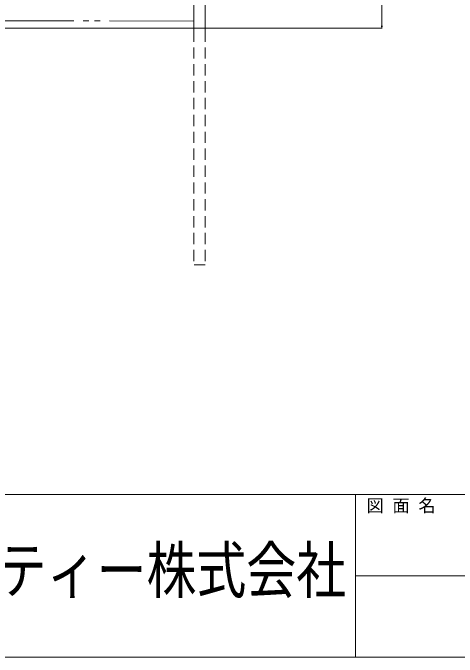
# Model space of a CAD drawing. Units: millimetres, scale not verified. Extents: x -9305 to 9305, y -6415 to 6415.
# Drawn here: x 74 to 1971, y -6415 to -3666 of the extents above; entities that cross this region are included whole.
import ezdxf
from ezdxf.enums import TextEntityAlignment as Align

# ---------------------------------------------------------------- set-up
doc = ezdxf.new("R2010")
doc.units = ezdxf.units.MM
doc.header["$LTSCALE"] = 40
doc.linetypes.add('DASHED1', pattern=[1.8, 1.2, -0.6])
doc.linetypes.add('DOUBLE_CHAIN2', pattern=[12.8, 9, -1, 0.6, -0.6, 0.6, -1])
for name, color, linetype, lineweight in [('0-0_0', 134, 'Continuous', 18), ('0-3_CLG-45', 134, 'DOUBLE_CHAIN2', 18), ('0-5_CLG-90', 134, 'Continuous', 18), ('0-B_ﾛｺﾞ', 4, 'Continuous', 9), ('0-C_図面枠', 134, 'Continuous', 18)]:
    doc.layers.add(name, color=color, linetype=linetype, lineweight=lineweight)
doc.styles.add('ＭＳ ゴシック', font='')
doc.styles.get('ＭＳ ゴシック').set_extended_font_data('MS Gothic')

msp = doc.modelspace()

# ---------------------------------------------------------------- linework, layer by layer
at = {"layer": '0-0_0'}
for p, q in [((1649.36, 758.51), (1649.36, -3721.5)), ((1069, -3731.5), (1650.36, -3731.5)), ((1647.7, -3721.5), (1649.36, -3731.5)), ((1647.7, -3721.5), (1651.03, -3721.5)), ((1649.36, -3731.5), (1651.03, -3721.5))]:
    msp.add_line(p, q, dxfattribs=at)
at = {"layer": '0-3_CLG-45'}
msp.add_line((846.94, -3701.13), (-8030.2, -3698.52), dxfattribs=at)
at = {"layer": '0-5_CLG-90'}
for p, q in [((846.94, 693.21), (846.94, -3741.44)), ((895.54, 692.32), (895.54, -3741.44)), ((1584.68, -3731.5), (-8785.84, -3731.5))]:
    msp.add_line(p, q, dxfattribs=at)
at = {"layer": '0-5_CLG-90', "linetype": 'DASHED1'}
for p, q in [((846.94, -3741.44), (846.94, -4741.44)), ((895.54, -3741.44), (895.54, -4741.44)), ((895.54, -4741.44), (846.94, -4741.44))]:
    msp.add_line(p, q, dxfattribs=at)
at = {"layer": '0-C_図面枠'}
for p, q in [((-9304.61, -5721.47), (9304.61, -5721.47)), ((1537.28, -5721.47), (1537.28, -6414.98)), ((1537.28, -6068.22), (9304.61, -6068.22))]:
    msp.add_line(p, q, dxfattribs=at)
msp.add_lwpolyline([(-9304.61, -6414.98), (9304.61, -6414.98), (9304.61, 6414.98), (-9304.61, 6414.98)], close=True, dxfattribs=at)

# ---------------------------------------------------------------- texts
at = {"layer": '0-B_ﾛｺﾞ', "color": 134, "style": 'ＭＳ ゴシック', "width": 0.8}
msp.add_text('日本セイフティー株式会社', height=195.2, dxfattribs=at).set_placement((-1059.46, -6200.01), align=Align.BOTTOM_LEFT)
at = {"layer": '0-C_図面枠', "style": 'ＭＳ ゴシック'}
msp.add_text('図 面 名', height=54.23, dxfattribs=at).set_placement((1583.52, -5812.08), align=Align.BOTTOM_LEFT)

doc.saveas('drawing.dxf')
